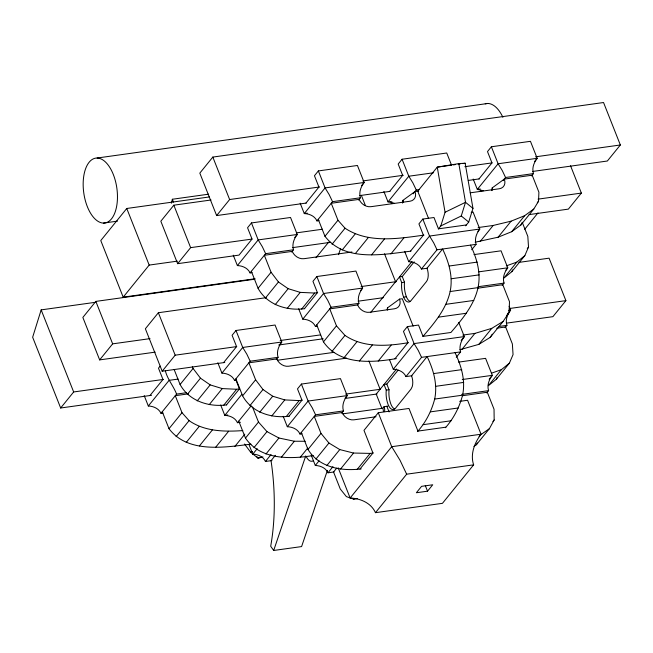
<?xml version="1.0" encoding="UTF-8"?>
<svg xmlns="http://www.w3.org/2000/svg" width="653" height="653" viewBox="0 0 653 653"><rect width="100%" height="100%" fill="white"/><g stroke="black" fill="none" stroke-linecap="round" stroke-linejoin="round"><path stroke-width="0.98" d="M459.908 349.706L478.78 344.384L490.158 337.421L503.161 321.39L509.062 312.501L509.495 301.686L502.769 284.7L477.849 288.185M475.164 242.198L498.108 237.202L511.65 231.725L520.8 225.073L533.795 209.033L538.545 201.206L538.905 192.194L532.187 175.208L504.279 179.11L492.199 187.901L491.848 190.619M417.528 431.6C425.805 422.344 431.543 411.064 434.678 399.073C437.747 384.372 433.47 369.786 427.135 356.562L411.537 375.81A9.828 5.012 82.1 0 1 412.231 386.625L410.998 389.106L395.4 408.354A9.828 5.012 82.1 0 1 388.143 404.672A17.198 8.775 82.1 0 1 386.258 390.143L384.013 384.478L386.805 384.095L398.101 370.161M422.94 336.458C434.335 323.08 446.228 309.155 450.137 291.532C453.198 276.831 448.929 262.237 442.587 249.022L426.997 268.261A9.828 5.012 82.1 0 1 426.458 281.565L410.859 300.804A9.828 5.012 82.1 0 1 403.603 297.131A17.198 8.775 82.1 0 1 401.717 282.602L399.473 276.937L402.264 276.546L414.19 261.837M445.436 427.707C453.713 418.442 459.451 407.17 462.585 395.179C465.654 380.479 461.377 365.884 455.043 352.669M394.951 358.783L407.945 342.743L403.464 331.422L407.366 326.614L418.524 325.055L423.005 336.377L450.913 332.475C462.3 319.129 474.143 305.22 478.045 287.63C481.114 272.938 476.837 258.343 470.503 245.128M387.196 309.726L387.425 307.914L399.505 299.123L402.297 298.731L413.129 326.092M402.542 203.091L402.885 200.373L414.965 191.574L418.687 191.06M95.681 302.266L41.163 309.881L32.65 337.242L60.664 407.994L151.529 395.31M438.359 228.966L440.808 225.946L445.06 212.266L437.257 167.135L458.822 163.617L465.165 163.234L472.968 208.372L468.715 222.044L465.654 225.832M440.808 225.946L461.263 215.98L465.516 202.299L458.822 163.617M338.523 254.67L340.548 248.695M327.422 470.372L301.596 546.577L273.689 550.471L305.726 455.933M391.237 203.622L391.882 201.72M522.22 222.249L527.828 236.402L528.514 247.063L524.841 255.633L516.809 262.131L503.814 278.17L511.838 271.672L512.572 269.958M496.672 328.214L505.642 326.965L512.368 343.943L513.054 354.603L509.381 363.182L501.349 369.68L488.354 385.711L496.378 379.213L497.113 377.499M473.947 446.415L476.38 444.734L477.335 442.987M476.38 444.734L489.375 428.695L494.166 419.961L494.035 409.227L487.309 392.249L462.397 395.726M520.8 225.073L522.384 222.461M490.158 337.421L492.305 334.189M209.556 196.92L126.764 208.478L100.774 240.549L123.188 297.156L255.045 278.749M254.882 279.19L95.844 301.4L82.849 317.431L99.656 359.893L155.185 352.138M211.066 199.989L173.829 205.189L160.834 221.22L177.64 263.673L239.039 255.103L252.034 239.071L247.552 227.75L251.454 222.934L290.528 217.482L297.246 234.46C294.013 238.729 291.752 244.451 293.548 249.773L291.679 252.082M532.775 171.429L607.355 161.013L620.35 144.982L603.543 102.529L212.821 157.079L199.818 173.118L216.633 215.572L306.322 203.042M123.188 297.156L149.178 265.085L177.363 261.151M60.664 407.994L73.658 391.963L163.356 379.434M99.656 359.893L112.651 343.853L150.01 338.638M177.64 263.673L190.635 247.642L252.034 239.071M216.633 215.572L229.627 199.532L319.48 186.987M266.065 297.695L158.369 312.73L145.374 328.761L162.181 371.222L224.779 362.48M233.268 255.201L237.382 265.575L258.18 239.92L297.246 234.46L294.732 237.57M160.156 366.104L158.491 368.17L162.972 379.491L149.97 395.53M358.579 200.079L360.448 197.769C358.652 192.447 360.913 186.725 364.145 182.456L357.428 165.478L318.354 170.931L314.452 175.747L318.933 187.068L305.939 203.099M162.181 371.222L175.175 355.183L236.761 346.588M237.382 265.575C242.426 265.755 247.911 268.04 250.042 272.913L265.64 253.666L293.548 249.773M144.207 395.62L148.313 405.995L169.111 380.34L178.13 379.083M226.689 404.876C208.936 407.301 189.019 401.024 180.081 384.503L193.084 368.463L192.333 366.578M304.673 308.665C286.92 311.081 267.004 304.812 258.066 288.291L271.068 272.252L264.343 255.274L292.25 251.372A9.828 7.632 39 0 0 303.988 258.694L351.967 251.993M148.313 405.995C153.357 406.174 158.842 408.46 160.981 413.333L176.579 394.094L186.546 392.698M300.168 203.197L304.282 213.572C309.326 213.751 314.811 216.037 316.942 220.91L332.54 201.663L360.448 197.769M276.219 359.623L278.088 357.313C276.292 352 278.553 346.27 281.786 342.009L275.068 325.023L235.994 330.483L232.093 335.291L236.574 346.612L223.579 362.644M187.468 394.224L200.463 378.185L193.084 368.463M265.453 298.013L278.447 281.974L271.068 272.252M361.631 185.566L364.145 182.456L325.08 187.917L304.282 213.572L307.285 213.156M250.964 444.146C224.093 447.387 187.795 453.5 169.005 428.711L181.999 412.68L175.273 395.694L188.235 393.881M410.941 251.16C382.993 254.49 344.825 262.155 324.965 236.288L337.968 220.249L331.242 203.271L359.15 199.369A9.828 7.632 39 0 0 370.888 206.691L409.953 201.238A9.828 7.632 39 0 0 414.965 191.574M197.19 400.926L210.193 384.895L222.257 388.584L236.655 389.261L239.684 388.837M275.174 304.714L288.169 288.683L300.233 292.373L314.64 293.05L317.668 292.626M217.816 362.741L221.922 373.116L242.72 347.461L281.786 342.009L279.272 345.119M316.003 257.747L328.688 242.108M176.081 436.686L189.084 420.646C204.642 431.543 224.575 431.878 242.826 430.588M332.05 244.255L345.045 228.224C368.259 243.61 397.979 238.704 423.936 235.129M451.59 165.274L446.734 153.006L402.077 159.242L398.183 164.05L402.664 175.371L389.661 191.411M209.254 404.623L222.257 388.584M287.238 308.412L300.233 292.373M357.697 304.902L358.946 303.359C357.142 298.046 359.403 292.315 362.644 288.055L355.918 271.068L316.852 276.529L312.95 281.337L317.431 292.658L304.437 308.698M221.922 373.116C226.966 373.296 232.452 375.581 234.582 380.454L250.181 361.207L278.088 357.313M186.219 442.44L199.214 426.401M342.18 250.009L355.183 233.978M223.661 405.301L236.655 389.261M301.645 309.081L314.64 293.05M226.452 404.909L239.447 388.87L235.717 379.442M199.394 445.975L212.396 429.935M355.363 253.544L368.357 237.512M241.806 394.388L224.795 415.381L220.681 404.999M298.666 308.787L302.78 319.17L323.57 293.507L362.644 288.055L360.75 290.389M289.214 416.206C271.46 418.63 251.544 412.353 242.606 395.832L255.609 379.793L248.883 362.815L276.79 358.913A9.828 7.632 39 0 0 288.528 366.243L346.506 358.146M413.145 193.819L416.263 189.974L419.226 189.558M215.629 447.289L228.623 431.258M371.59 254.866L384.593 238.827M249.993 405.554L262.988 389.514L255.609 379.793M227.799 414.957L224.795 415.381C229.84 415.561 235.325 417.847 237.455 422.711L251.185 405.782M302.78 319.17C307.816 319.341 313.309 321.627 315.44 326.5L331.038 307.261L358.946 303.359M259.714 412.263L272.709 396.224L284.773 399.914L299.18 400.591L302.208 400.167M234.909 446.391L244.81 434.172M390.869 253.968L403.864 237.929M466.373 224.934L438.465 228.836L433.984 217.514L422.817 219.065L418.924 223.881L423.405 235.202L410.411 251.234M313.334 455.5C290.071 459.402 260.294 459.859 245.479 438.09L258.474 422.058L252.499 406.966M396.363 358.587C371.745 362.848 339.511 365.215 323.464 341.878L336.458 325.847L329.741 308.861L357.648 304.967A9.828 7.632 39 0 0 369.378 312.289L394.502 308.779A9.828 7.632 39 0 0 399.505 299.123M271.779 415.953L284.773 399.914M531.615 175.918L533.485 173.608C531.681 168.286 533.942 162.564 537.182 158.304L530.456 141.317L491.382 146.77L487.489 151.586L491.97 162.907L478.975 178.938M341.617 413.218L343.486 410.908C341.682 405.586 343.951 399.865 347.184 395.596L340.458 378.618L301.392 384.07L297.49 388.886L301.972 400.199L288.977 416.239M253.976 447.656L266.979 431.625L278.937 438.016L294.348 441.24L305.269 441.273M331.961 351.445L344.964 335.413C363.517 348.033 387.262 346.229 408.345 342.686M249.046 444.701L252.784 454.137L257.192 448.693M404.64 251.332L408.745 261.706L429.543 236.051L479.784 229.04L473.058 212.054L471.197 212.315M286.185 416.63L299.18 400.591M370.537 312.648L412.027 261.453M283.206 416.328L287.32 426.711L308.11 401.056L347.184 395.596L345.298 397.93M265.934 454.055L278.937 438.016M343.919 357.844L356.913 341.805M252.784 454.137C257.829 454.308 263.314 456.594 265.445 461.467L271.06 454.545M408.745 261.706C413.79 261.886 419.283 264.171 421.414 269.044L437.012 249.797L476.078 244.344C474.282 239.031 476.543 233.301 479.784 229.04L477.89 231.366M275.395 455.304L271.028 460.692A150.957 77.005 82.1 0 1 270.693 546.251L273.689 550.471M503.079 180.579L505.577 177.502L533.485 173.608M287.32 426.711C292.364 426.891 297.85 429.176 299.98 434.041L315.579 414.802L343.486 410.908M281.353 457.28L294.348 441.24M359.33 361.068L372.332 345.029M534.66 161.413L537.182 158.304L498.108 163.756L477.319 189.411L473.205 179.036M300.217 457.329L307.645 448.17M378.201 361.117L391.196 345.086M361.199 468.878C341.862 471.466 318.811 467.491 308.004 449.427L320.998 433.388L314.281 416.402L342.188 412.508A9.828 7.632 39 0 0 353.918 419.83L376.022 416.745M471.711 249.732L476.078 244.344M480.175 241.496L493.178 225.456L511.111 221.163L524.653 215.686L533.795 209.033M315.946 459.067L328.941 443.028L320.998 433.388M498.108 237.202L511.111 221.163M311.195 455.084L315.309 465.467L319.088 460.798M389.555 359.819L393.294 369.255L414.084 343.592L464.324 336.581L458.716 322.427M396.567 368.994L376.218 394.102L381.817 408.256M511.65 231.725L524.653 215.686M537.313 202.732L538.545 201.206M326.786 465.622L339.78 449.582L353.526 453.043L370.161 453.402L373.19 452.986M524.685 229.309L537.999 212.878M315.309 465.467C320.354 465.646 325.839 467.932 327.969 472.796L332.965 466.642M393.294 369.255C398.33 369.427 403.823 371.712 405.954 376.585L421.552 357.346L460.626 351.885C458.822 346.572 461.083 340.842 464.324 336.581L461.173 340.466M445.852 427.193L417.944 431.094L408.982 408.452L378.283 412.737L363.982 430.376L372.953 453.019L359.95 469.05M342.882 413.831L382.748 408.264L384.054 406.664L387.768 406.142M336.67 468.168L333.552 472.021L340.278 488.999L346.392 496.623L353.575 499.137L357.558 498.582M340.523 469.074L353.526 453.043M505.879 270.122L507.773 267.795L501.047 250.809L473.996 254.588M527.273 248.589L528.514 247.063M511.838 271.672L524.841 255.633M502.198 285.41L504.067 283.1C502.271 277.778 504.532 272.056 507.773 267.795L478.714 271.852M357.158 469.442L370.161 453.402M570.526 165.723L581.358 193.084L568.363 209.123L529.11 214.6M461.932 349.428L474.927 333.389L491.782 328.353L503.161 321.39M456.259 357.273L460.626 351.885M338.189 467.826L350.139 498.01L391.727 446.701L481.041 434.229L467.589 400.265L459.671 401.375M478.78 344.384L491.782 328.353M507.487 313.938L510.638 310.053L509.144 306.281M506.589 315.554L509.062 312.501M505.071 327.667L506.94 325.357C505.144 320.043 507.405 314.313 510.638 310.053L508.638 310.33M350.139 498.01C360.227 498.37 371.198 502.941 375.467 512.678L406.656 474.192L473.637 464.846C470.038 454.21 474.56 442.758 481.041 434.229L479.114 436.596M489.162 379.222L492.313 375.336L485.587 358.35L458.537 362.129M496.378 379.213L509.381 363.182M486.738 392.951L488.615 390.641C486.812 385.327 489.073 379.597 492.313 375.336L462.259 379.532M518.898 262.392L549.091 258.172L565.898 300.633L552.903 316.664L506.459 323.153M427.535 491.187L432.735 484.779L421.569 486.338L416.369 492.746L427.535 491.187L425.291 485.53M492.925 421.487L494.166 419.961M473.637 464.846L442.448 503.332L375.467 512.678M480.477 434.865L489.375 428.695M445.06 212.266L465.516 202.299L472.968 208.372M259.861 457.361L258.082 458.226L250.63 452.162L244.532 444.032M506.328 265.869L516.809 262.131M491.823 373.075L501.349 369.68M353.575 499.137L355.412 498.557M250.63 452.162L252.572 451.631M262.939 456.92L258.082 458.226L256.866 456.602M97.117 158.026L487.84 103.468M171.323 203.246A32.764 16.717 82.1 0 0 172.343 199.255L208.617 194.186M451.207 165.185L437.257 167.135L417.757 191.19L428.588 218.551M453.198 164.907L455.198 164.629M458.186 164.213L460.177 163.936M463.173 163.519L465.165 163.234M362.897 180.93L403.285 175.29M464.871 166.686L492.125 162.883M535.542 156.818L620.35 144.982M433.608 172.759L408.802 176.228L388.004 201.883L383.899 191.5M103.525 223.081A32.764 16.717 82.1 0 0 113.32 174.514A32.764 16.717 82.1 0 0 84.123 174.057A32.764 16.717 82.1 0 0 103.525 223.081L117.483 221.13M359.738 195.59L389.972 191.37M468.274 180.432L479.359 178.889M390.984 201.467L388.004 201.883L394.183 203.173M480.322 188.995L477.319 189.411L483.489 190.709M480.306 190.986L483.31 190.562M470.209 192.823L499.267 188.766A9.828 7.632 39 0 0 504.279 179.11M316.942 220.91L318.942 220.624M296.323 232.884L322.492 229.227M538.08 199.132L581.358 193.084M292.389 247.658L330.63 242.312M478.127 227.562L493.178 225.456M250.042 272.913L252.042 272.627M421.414 269.044L427.421 268.203M449.313 266L477.221 262.106M361.076 286.569L396.404 281.631M401.717 282.602L404.509 282.21A17.198 8.775 82.1 0 0 406.386 296.74A9.828 5.012 82.1 0 0 409.913 301.335M451.272 278.758L479.18 274.864M358.171 301.188L383.409 297.67M403.603 297.131L406.386 296.74M478.159 286.716L504.067 283.1M450.137 291.532L478.045 287.63M445.917 304.322L473.825 300.429M315.44 326.5L317.431 326.222M438.604 317.129L466.511 313.236M280.178 340.523L320.566 334.883M509.364 308.526L565.898 300.633M278.815 344.98L323.194 338.785M498.965 326.476L506.94 325.357M277.509 360.236L334.001 352.351M462.822 335.079L474.927 333.389M234.582 380.454L236.582 380.177M405.954 376.585L411.961 375.744M433.853 373.549L461.761 369.647M160.981 413.333L162.972 413.055M345.617 394.11L379.94 389.319M386.258 390.143L389.049 389.751A17.198 8.775 82.1 0 0 390.935 404.28A9.828 5.012 82.1 0 0 394.453 408.876M345.119 398.444L377.018 393.996M435.812 386.298L463.72 382.405M237.455 422.711L240.451 422.295M461.704 394.404L488.615 390.641M434.678 399.073L462.585 395.179M430.458 411.863L458.365 407.97M299.98 434.041L301.972 433.763M423.144 424.679L451.052 420.777M265.445 461.467L271.958 460.561M327.969 472.796L333.985 471.964M328.941 443.028L339.78 449.582M278.447 281.974L288.169 288.683M262.988 389.514L272.709 396.224M200.463 378.185L210.193 384.895M461.263 215.98L468.715 222.044M337.968 220.249L345.045 228.224M336.458 325.847L344.964 335.413M258.474 422.058L266.979 431.625M181.999 412.68L189.084 420.646M505.577 177.502L502.255 170.539L498.108 163.756L491.382 146.77M416.263 189.974L412.949 183.011L408.802 176.228L402.077 159.242M437.012 249.797L433.69 242.834L429.543 236.051L422.817 219.065M421.552 357.346L418.23 350.375L414.084 343.592L407.366 326.614M332.54 201.663L329.226 194.7L325.08 187.917L318.354 170.931M406.656 474.192L400.028 460.267L391.727 446.701L378.283 412.737M331.038 307.261L327.724 300.29L323.57 293.507L316.852 276.529M265.64 253.666L262.326 246.703L258.18 239.92L251.454 222.934M315.579 414.802L312.265 407.839L308.11 401.056L301.392 384.07M250.181 361.207L246.867 354.244L242.72 347.461L235.994 330.483M176.579 394.094C173.51 385.996 167.535 379.409 165.372 370.904M402.264 276.546L404.509 282.21M361.362 195.345L365.419 205.573M384.503 253.788L395.579 281.745M386.805 384.095L389.049 389.751M318.248 219.302L324.965 236.288M368.912 360.987L380.119 389.294M386.837 406.272L389.082 411.937M316.738 324.9L323.464 341.878M212.821 157.079L229.627 199.532M251.348 271.305L258.066 288.291M301.278 432.441L308.004 449.427M172.343 199.255L173.469 202.087M173.829 205.189L190.635 247.642M235.888 378.846L242.606 395.832M238.753 421.112L245.479 438.09M126.764 208.478L149.178 265.085M158.369 312.73L175.175 355.183M174.106 369.41L180.081 384.503M162.279 411.733L169.005 428.711M95.844 301.4L112.651 343.853M41.163 309.881L73.658 391.963M485.236 103.827A32.764 16.717 82.1 0 1 502.883 117.271M306.118 456.39A11.746 5.991 82.1 0 0 310.534 461.14L311.84 461.279A11.746 5.991 82.1 0 0 313.081 460.887M387.425 307.914A3.273 2.547 39 0 1 387.4 310.036M384.054 406.664A9.828 7.632 39 0 1 384.503 411.578M382.748 408.264A9.828 7.632 39 0 1 383.401 411.602M402.885 200.373A3.273 2.547 39 0 1 402.86 202.487M492.199 187.901A3.273 2.547 39 0 1 492.166 190.023"/></g></svg>
